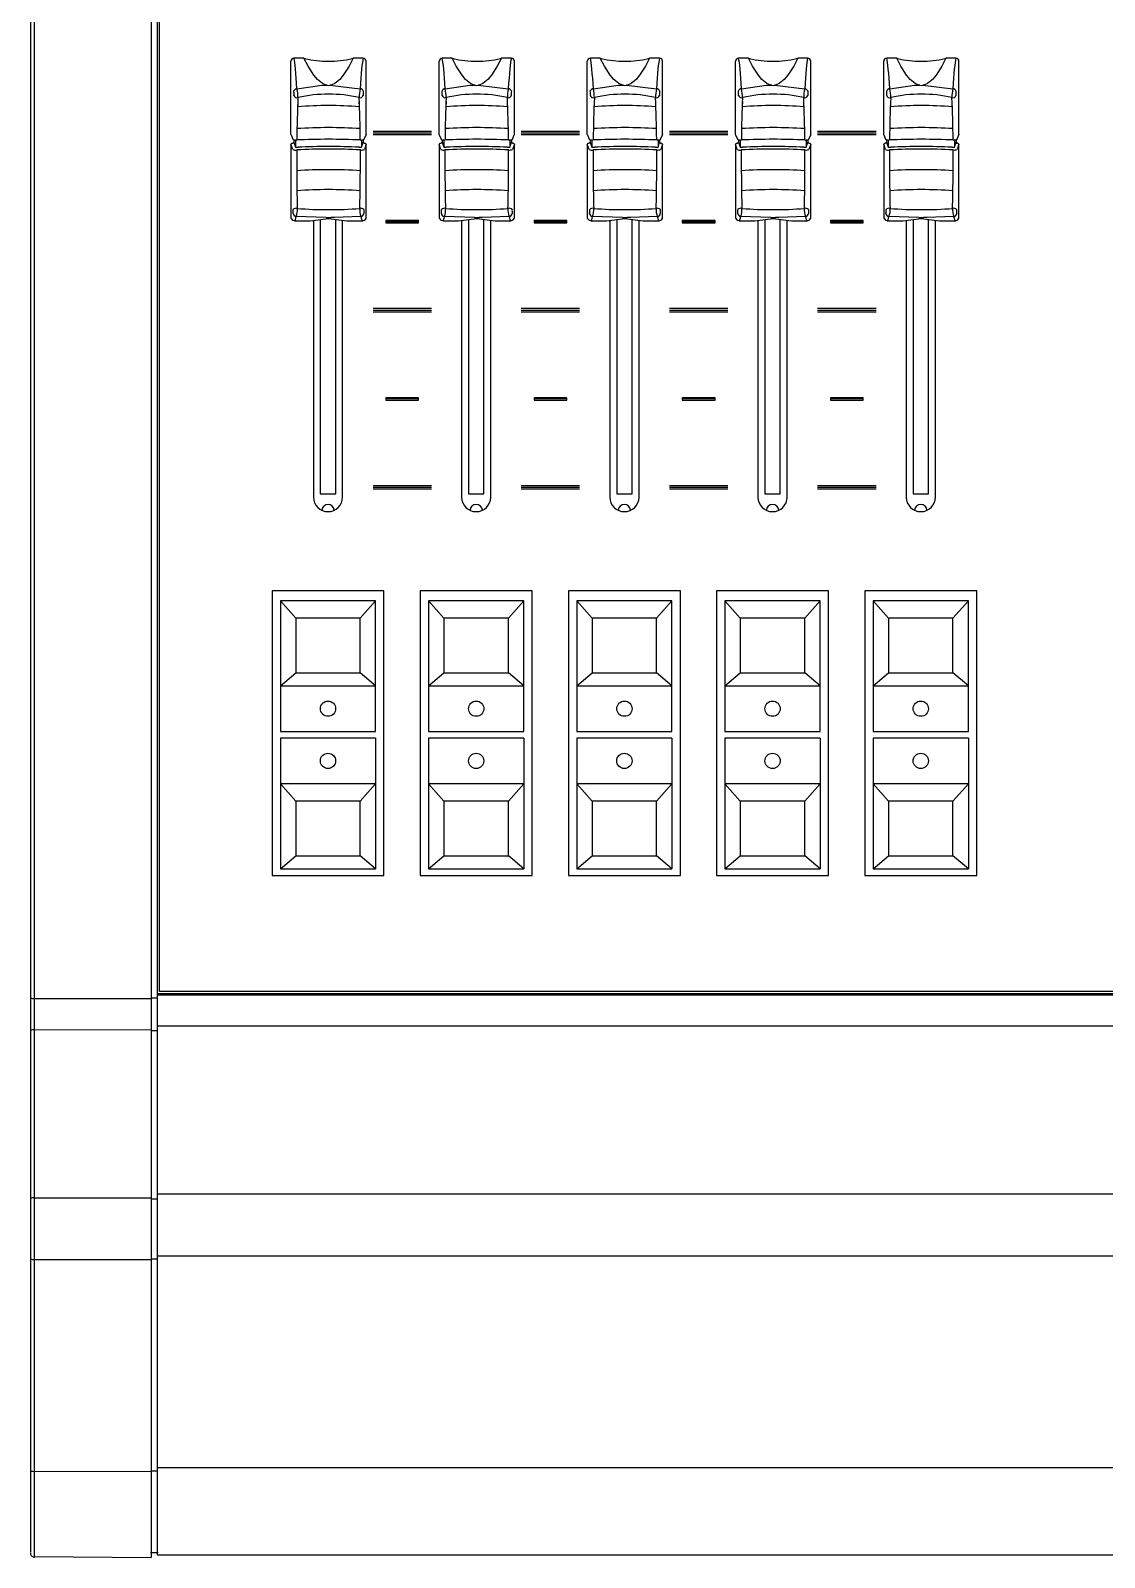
# Model space of a CAD drawing. Header units: inches. Extents: x 0.6 to 61.5, y 0.9 to 41.7.
# Drawn here: x 0.65 to 6.16, y 13.72 to 21.55 of the extents above; entities that cross this region are included whole.
import ezdxf

# ---------------------------------------------------------------- set-up
doc = ezdxf.new("R2010")
doc.units = ezdxf.units.IN
doc.header["$MEASUREMENT"] = 0
doc.layers.add('ARTWORK', color=2, linetype='Continuous')
doc.layers.add('OBJECT', color=7, linetype='Continuous')

msp = doc.modelspace()

# ---------------------------------------------------------------- linework, layer by layer
at = {"layer": 'ARTWORK'}
for points in [[(2.7053, 21.0339), (2.4057, 21.0339)], [(2.7053, 21.0249), (2.4057, 21.0249)], [(2.7053, 21.0159), (2.4057, 21.0159)], [(3.4653, 21.0339), (3.1657, 21.0339)], [(3.4653, 21.0249), (3.1657, 21.0249)], [(3.4653, 21.0159), (3.1657, 21.0159)], [(4.2253, 21.0339), (3.9257, 21.0339)], [(4.2253, 21.0249), (3.9257, 21.0249)], [(4.2253, 21.0159), (3.9257, 21.0159)], [(4.9853, 21.0339), (4.6857, 21.0339)], [(4.9853, 21.0249), (4.6857, 21.0249)], [(4.9853, 21.0159), (4.6857, 21.0159)], [(2.6395, 20.5766), (2.4715, 20.5766), (2.4715, 20.5646), (2.6395, 20.5646), (2.6395, 20.5766)], [(2.6395, 20.5706), (2.4715, 20.5706)], [(3.3995, 20.5766), (3.2315, 20.5766), (3.2315, 20.5646), (3.3995, 20.5646), (3.3995, 20.5766)], [(3.3995, 20.5706), (3.2315, 20.5706)], [(4.1595, 20.5766), (3.9915, 20.5766), (3.9915, 20.5646), (4.1595, 20.5646), (4.1595, 20.5766)], [(4.1595, 20.5706), (3.9915, 20.5706)], [(4.9195, 20.5766), (4.7515, 20.5766), (4.7515, 20.5646), (4.9195, 20.5646), (4.9195, 20.5766)], [(4.9195, 20.5706), (4.7515, 20.5706)], [(2.7053, 20.1252), (2.4057, 20.1252)], [(2.7053, 20.1162), (2.4057, 20.1162)], [(2.7053, 20.1072), (2.4057, 20.1072)], [(3.4653, 20.1252), (3.1657, 20.1252)], [(3.4653, 20.1162), (3.1657, 20.1162)], [(3.4653, 20.1072), (3.1657, 20.1072)], [(4.2253, 20.1252), (3.9257, 20.1252)], [(4.2253, 20.1162), (3.9257, 20.1162)], [(4.2253, 20.1072), (3.9257, 20.1072)], [(4.9853, 20.1252), (4.6857, 20.1252)], [(4.9853, 20.1162), (4.6857, 20.1162)], [(4.9853, 20.1072), (4.6857, 20.1072)], [(2.6395, 19.6678), (2.4715, 19.6678), (2.4715, 19.6558), (2.6395, 19.6558), (2.6395, 19.6678)], [(2.6395, 19.6618), (2.4715, 19.6618)], [(3.3995, 19.6678), (3.2315, 19.6678), (3.2315, 19.6558), (3.3995, 19.6558), (3.3995, 19.6678)], [(3.3995, 19.6618), (3.2315, 19.6618)], [(4.1595, 19.6678), (3.9915, 19.6678), (3.9915, 19.6558), (4.1595, 19.6558), (4.1595, 19.6678)], [(4.1595, 19.6618), (3.9915, 19.6618)], [(4.9195, 19.6678), (4.7515, 19.6678), (4.7515, 19.6558), (4.9195, 19.6558), (4.9195, 19.6678)], [(4.9195, 19.6618), (4.7515, 19.6618)], [(2.7053, 19.2164), (2.4057, 19.2164)], [(2.7053, 19.2074), (2.4057, 19.2074)], [(2.7053, 19.1984), (2.4057, 19.1984)], [(3.4653, 19.2164), (3.1657, 19.2164)], [(3.4653, 19.2074), (3.1657, 19.2074)], [(3.4653, 19.1984), (3.1657, 19.1984)], [(4.2253, 19.2164), (3.9257, 19.2164)], [(4.2253, 19.2074), (3.9257, 19.2074)], [(4.2253, 19.1984), (3.9257, 19.1984)], [(4.9853, 19.2164), (4.6857, 19.2164)], [(4.9853, 19.2074), (4.6857, 19.2074)], [(4.9853, 19.1984), (4.6857, 19.1984)]]:
    msp.add_lwpolyline(points, dxfattribs=at)
at = {"layer": 'OBJECT'}
for p, q in [((1.2692, 13.721), (1.2692, 27.9578)), ((1.2992, 27.9231), (1.2992, 13.7336)), ((0.6492, 27.6151), (0.6492, 13.7443)), ((0.669, 14.1612), (0.669, 27.5568)), ((1.3112, 16.6226), (1.3112, 27.4671)), ((1.9846, 21.0185), (1.9846, 21.3937)), ((2.0511, 21.4091), (2.0002, 21.4091)), ((2.0511, 21.4091), (2.056, 21.4085)), ((2.2991, 21.4085), (2.304, 21.4091)), ((2.355, 21.4091), (2.304, 21.4091)), ((2.3706, 21.0185), (2.3706, 21.3937)), ((2.7446, 21.0185), (2.7446, 21.3937)), ((2.8111, 21.4091), (2.7602, 21.4091)), ((2.8111, 21.4091), (2.816, 21.4085)), ((3.0591, 21.4085), (3.064, 21.4091)), ((3.115, 21.4091), (3.064, 21.4091)), ((3.1306, 21.0185), (3.1306, 21.3937)), ((3.5046, 21.0185), (3.5046, 21.3937)), ((3.5711, 21.4091), (3.5202, 21.4091)), ((3.5711, 21.4091), (3.576, 21.4085)), ((3.8191, 21.4085), (3.824, 21.4091)), ((3.875, 21.4091), (3.824, 21.4091)), ((3.8906, 21.0185), (3.8906, 21.3937)), ((4.2646, 21.0185), (4.2646, 21.3937)), ((4.3311, 21.4091), (4.2802, 21.4091)), ((4.3311, 21.4091), (4.336, 21.4085)), ((4.5791, 21.4085), (4.584, 21.4091)), ((4.635, 21.4091), (4.584, 21.4091)), ((4.6506, 21.0185), (4.6506, 21.3937)), ((5.0246, 21.0185), (5.0246, 21.3937)), ((5.0911, 21.4091), (5.0402, 21.4091)), ((5.0911, 21.4091), (5.096, 21.4085)), ((5.3391, 21.4085), (5.344, 21.4091)), ((5.395, 21.4091), (5.344, 21.4091)), ((5.4106, 21.0185), (5.4106, 21.3937)), ((2.1849, 21.2713), (2.3395, 21.2523)), ((2.9449, 21.2713), (3.0995, 21.2523)), ((3.7049, 21.2713), (3.8595, 21.2523)), ((4.4649, 21.2713), (4.6195, 21.2523)), ((5.2249, 21.2713), (5.3795, 21.2523)), ((2.0199, 21.188), (2.019, 21.1609)), ((2.3358, 21.1609), (2.3352, 21.188)), ((2.7799, 21.188), (2.779, 21.1609)), ((3.0958, 21.1609), (3.0952, 21.188)), ((3.5399, 21.188), (3.539, 21.1609)), ((3.8558, 21.1609), (3.8552, 21.188)), ((4.2999, 21.188), (4.299, 21.1609)), ((4.6158, 21.1609), (4.6152, 21.188)), ((5.0599, 21.188), (5.059, 21.1609)), ((5.3758, 21.1609), (5.3752, 21.188)), ((1.985, 21.0165), (1.9846, 21.0185)), ((1.985, 21.0165), (1.9945, 20.9943)), ((1.9996, 20.9908), (1.9996, 20.9789)), ((2.3555, 20.9908), (2.3555, 20.9789)), ((2.3606, 20.9943), (2.3702, 21.0165)), ((2.3706, 21.0185), (2.3702, 21.0165)), ((2.745, 21.0165), (2.7446, 21.0185)), ((2.745, 21.0165), (2.7545, 20.9943)), ((2.7596, 20.9908), (2.7596, 20.9789)), ((3.1155, 20.9908), (3.1155, 20.9789)), ((3.1206, 20.9943), (3.1302, 21.0165)), ((3.1306, 21.0185), (3.1302, 21.0165)), ((3.505, 21.0165), (3.5046, 21.0185)), ((3.505, 21.0165), (3.5145, 20.9943)), ((3.5196, 20.9908), (3.5196, 20.9789)), ((3.8755, 20.9908), (3.8755, 20.9789)), ((3.8806, 20.9943), (3.8902, 21.0165)), ((3.8906, 21.0185), (3.8902, 21.0165)), ((4.265, 21.0165), (4.2646, 21.0185)), ((4.265, 21.0165), (4.2745, 20.9943)), ((4.2796, 20.9908), (4.2796, 20.9789)), ((4.6355, 20.9908), (4.6355, 20.9789)), ((4.6406, 20.9943), (4.6502, 21.0165)), ((4.6506, 21.0185), (4.6502, 21.0165)), ((5.025, 21.0165), (5.0246, 21.0185)), ((5.025, 21.0165), (5.0345, 20.9943)), ((5.0396, 20.9908), (5.0396, 20.9789)), ((5.3955, 20.9908), (5.3955, 20.9789)), ((5.4006, 20.9943), (5.4102, 21.0165)), ((5.4106, 21.0185), (5.4102, 21.0165)), ((1.9846, 20.969), (1.9896, 20.9739)), ((1.9937, 20.9418), (1.9846, 20.969)), ((1.9896, 20.9739), (1.9946, 20.9739)), ((1.9946, 20.9739), (1.9996, 20.9789)), ((1.9996, 20.9789), (2.0079, 20.9541)), ((2.0079, 20.9893), (2.0075, 20.9901)), ((2.0079, 20.9893), (2.0079, 20.9541)), ((2.3472, 20.9893), (2.3472, 20.9541)), ((2.3472, 20.9541), (2.3555, 20.9789)), ((2.3555, 20.9789), (2.3605, 20.9739)), ((2.3605, 20.9739), (2.3656, 20.9739)), ((2.3706, 20.969), (2.3614, 20.9418)), ((2.3656, 20.9739), (2.3706, 20.969)), ((2.7446, 20.969), (2.7496, 20.9739)), ((2.7537, 20.9418), (2.7446, 20.969)), ((2.7496, 20.9739), (2.7546, 20.9739)), ((2.7546, 20.9739), (2.7596, 20.9789)), ((2.7596, 20.9789), (2.7679, 20.9541)), ((2.7679, 20.9893), (2.7675, 20.9901)), ((2.7679, 20.9893), (2.7679, 20.9541)), ((3.1072, 20.9893), (3.1072, 20.9541)), ((3.1072, 20.9541), (3.1155, 20.9789)), ((3.1155, 20.9789), (3.1205, 20.9739)), ((3.1205, 20.9739), (3.1256, 20.9739)), ((3.1306, 20.969), (3.1214, 20.9418)), ((3.1256, 20.9739), (3.1306, 20.969)), ((3.5046, 20.969), (3.5096, 20.9739)), ((3.5137, 20.9418), (3.5046, 20.969)), ((3.5096, 20.9739), (3.5146, 20.9739)), ((3.5146, 20.9739), (3.5196, 20.9789)), ((3.5196, 20.9789), (3.5279, 20.9541)), ((3.5279, 20.9893), (3.5275, 20.9901)), ((3.5279, 20.9893), (3.5279, 20.9541)), ((3.8672, 20.9893), (3.8672, 20.9541)), ((3.8672, 20.9541), (3.8755, 20.9789)), ((3.8755, 20.9789), (3.8805, 20.9739)), ((3.8805, 20.9739), (3.8856, 20.9739)), ((3.8906, 20.969), (3.8814, 20.9418)), ((3.8856, 20.9739), (3.8906, 20.969)), ((4.2646, 20.969), (4.2696, 20.9739)), ((4.2737, 20.9418), (4.2646, 20.969)), ((4.2696, 20.9739), (4.2746, 20.9739)), ((4.2746, 20.9739), (4.2796, 20.9789)), ((4.2796, 20.9789), (4.2879, 20.9541)), ((4.2879, 20.9893), (4.2875, 20.9901)), ((4.2879, 20.9893), (4.2879, 20.9541)), ((4.6272, 20.9893), (4.6272, 20.9541)), ((4.6272, 20.9541), (4.6355, 20.9789)), ((4.6355, 20.9789), (4.6405, 20.9739)), ((4.6405, 20.9739), (4.6456, 20.9739)), ((4.6506, 20.969), (4.6414, 20.9418)), ((4.6456, 20.9739), (4.6506, 20.969)), ((5.0246, 20.969), (5.0296, 20.9739)), ((5.0337, 20.9418), (5.0246, 20.969)), ((5.0296, 20.9739), (5.0346, 20.9739)), ((5.0346, 20.9739), (5.0396, 20.9789)), ((5.0396, 20.9789), (5.0479, 20.9541)), ((5.0479, 20.9893), (5.0475, 20.9901)), ((5.0479, 20.9893), (5.0479, 20.9541)), ((5.3872, 20.9893), (5.3872, 20.9541)), ((5.3872, 20.9541), (5.3955, 20.9789)), ((5.3955, 20.9789), (5.4005, 20.9739)), ((5.4005, 20.9739), (5.4056, 20.9739)), ((5.4106, 20.969), (5.4014, 20.9418)), ((5.4056, 20.9739), (5.4106, 20.969)), ((2.1656, 20.592), (2.0119, 20.5985)), ((2.9256, 20.592), (2.7719, 20.5985)), ((3.6856, 20.592), (3.5319, 20.5985)), ((4.4456, 20.592), (4.2919, 20.5985)), ((5.2056, 20.592), (5.0519, 20.5985)), ((2.0997, 20.5777), (2.0997, 19.1581)), ((2.1353, 20.5822), (2.1353, 19.1756)), ((2.1656, 20.592), (2.1895, 20.592)), ((2.2141, 19.1756), (2.2141, 20.5829)), ((2.2497, 19.1581), (2.2497, 20.5785)), ((2.8597, 20.5777), (2.8597, 19.1581)), ((2.8953, 20.5822), (2.8953, 19.1756)), ((2.9256, 20.592), (2.9495, 20.592)), ((2.9741, 19.1756), (2.9741, 20.5829)), ((3.0097, 19.1581), (3.0097, 20.5785)), ((3.6197, 20.5777), (3.6197, 19.1581)), ((3.6553, 20.5822), (3.6553, 19.1756)), ((3.6856, 20.592), (3.7095, 20.592)), ((3.7341, 19.1756), (3.7341, 20.5829)), ((3.7697, 19.1581), (3.7697, 20.5785)), ((4.3797, 20.5777), (4.3797, 19.1581)), ((4.4153, 20.5822), (4.4153, 19.1756)), ((4.4456, 20.592), (4.4695, 20.592)), ((4.4941, 19.1756), (4.4941, 20.5829)), ((4.5297, 19.1581), (4.5297, 20.5785)), ((5.1397, 20.5777), (5.1397, 19.1581)), ((5.1753, 20.5822), (5.1753, 19.1756)), ((5.2056, 20.592), (5.2295, 20.592)), ((5.2541, 19.1756), (5.2541, 20.5829)), ((5.2897, 19.1581), (5.2897, 20.5785)), ((2.1353, 19.1756), (2.2141, 19.1756)), ((2.8953, 19.1756), (2.9741, 19.1756)), ((3.6553, 19.1756), (3.7341, 19.1756)), ((4.4153, 19.1756), (4.4941, 19.1756)), ((5.1753, 19.1756), (5.2541, 19.1756)), ((2.4617, 18.6774), (1.8877, 18.6774)), ((1.8877, 18.6774), (1.8877, 17.2177)), ((2.4617, 17.2177), (2.4617, 18.6774)), ((3.2217, 18.6774), (2.6477, 18.6774)), ((2.6477, 18.6774), (2.6477, 17.2177)), ((3.2217, 17.2177), (3.2217, 18.6774)), ((3.9817, 18.6774), (3.4077, 18.6774)), ((3.4077, 18.6774), (3.4077, 17.2177)), ((3.9817, 17.2177), (3.9817, 18.6774)), ((4.7417, 18.6774), (4.1677, 18.6774)), ((4.1677, 18.6774), (4.1677, 17.2177)), ((4.7417, 17.2177), (4.7417, 18.6774)), ((5.5017, 18.6774), (4.9277, 18.6774)), ((4.9277, 18.6774), (4.9277, 17.2177)), ((5.5017, 17.2177), (5.5017, 18.6774)), ((1.9306, 18.627), (2.0093, 18.538)), ((2.4188, 18.627), (1.9306, 18.627)), ((1.9306, 18.627), (1.9306, 17.9564)), ((2.4188, 18.627), (2.34, 18.538)), ((2.4188, 17.9564), (2.4188, 18.627)), ((2.6906, 18.627), (2.7693, 18.538)), ((3.1788, 18.627), (2.6906, 18.627)), ((2.6906, 18.627), (2.6906, 17.9564)), ((3.1788, 18.627), (3.1, 18.538)), ((3.1788, 17.9564), (3.1788, 18.627)), ((3.4506, 18.627), (3.5293, 18.538)), ((3.9388, 18.627), (3.4506, 18.627)), ((3.4506, 18.627), (3.4506, 17.9564)), ((3.9388, 18.627), (3.86, 18.538)), ((3.9388, 17.9564), (3.9388, 18.627)), ((4.2106, 18.627), (4.2893, 18.538)), ((4.6988, 18.627), (4.2106, 18.627)), ((4.2106, 18.627), (4.2106, 17.9564)), ((4.6988, 18.627), (4.62, 18.538)), ((4.6988, 17.9564), (4.6988, 18.627)), ((4.9706, 18.627), (5.0493, 18.538)), ((5.4588, 18.627), (4.9706, 18.627)), ((4.9706, 18.627), (4.9706, 17.9564)), ((5.4588, 18.627), (5.38, 18.538)), ((5.4588, 17.9564), (5.4588, 18.627)), ((2.34, 18.538), (2.0093, 18.538)), ((2.0093, 18.538), (2.0093, 18.2573)), ((2.34, 18.2573), (2.34, 18.538)), ((3.1, 18.538), (2.7693, 18.538)), ((2.7693, 18.538), (2.7693, 18.2573)), ((3.1, 18.2573), (3.1, 18.538)), ((3.86, 18.538), (3.5293, 18.538)), ((3.5293, 18.538), (3.5293, 18.2573)), ((3.86, 18.2573), (3.86, 18.538)), ((4.62, 18.538), (4.2893, 18.538)), ((4.2893, 18.538), (4.2893, 18.2573)), ((4.62, 18.2573), (4.62, 18.538)), ((5.38, 18.538), (5.0493, 18.538)), ((5.0493, 18.538), (5.0493, 18.2573)), ((5.38, 18.2573), (5.38, 18.538)), ((1.9306, 18.1903), (2.0093, 18.2573)), ((2.0093, 18.2573), (2.34, 18.2573)), ((2.4188, 18.1903), (2.34, 18.2573)), ((2.6906, 18.1903), (2.7693, 18.2573)), ((2.7693, 18.2573), (3.1, 18.2573)), ((3.1788, 18.1903), (3.1, 18.2573)), ((3.4506, 18.1903), (3.5293, 18.2573)), ((3.5293, 18.2573), (3.86, 18.2573)), ((3.9388, 18.1903), (3.86, 18.2573)), ((4.2106, 18.1903), (4.2893, 18.2573)), ((4.2893, 18.2573), (4.62, 18.2573)), ((4.6988, 18.1903), (4.62, 18.2573)), ((4.9706, 18.1903), (5.0493, 18.2573)), ((5.0493, 18.2573), (5.38, 18.2573)), ((5.4588, 18.1903), (5.38, 18.2573)), ((1.9306, 18.1903), (2.4188, 18.1903)), ((2.6906, 18.1903), (3.1788, 18.1903)), ((3.4506, 18.1903), (3.9388, 18.1903)), ((4.2106, 18.1903), (4.6988, 18.1903)), ((4.9706, 18.1903), (5.4588, 18.1903)), ((1.9306, 17.9564), (2.4188, 17.9564)), ((2.6906, 17.9564), (3.1788, 17.9564)), ((3.4506, 17.9564), (3.9388, 17.9564)), ((4.2106, 17.9564), (4.6988, 17.9564)), ((4.9706, 17.9564), (5.4588, 17.9564)), ((2.4188, 17.9219), (1.9306, 17.9219)), ((1.9306, 17.9219), (1.9306, 17.2513)), ((2.4188, 17.9219), (2.4188, 17.2513)), ((3.1788, 17.9219), (2.6906, 17.9219)), ((2.6906, 17.9219), (2.6906, 17.2513)), ((3.1788, 17.9219), (3.1788, 17.2513)), ((3.9388, 17.9219), (3.4506, 17.9219)), ((3.4506, 17.9219), (3.4506, 17.2513)), ((3.9388, 17.9219), (3.9388, 17.2513)), ((4.6988, 17.9219), (4.2106, 17.9219)), ((4.2106, 17.9219), (4.2106, 17.2513)), ((4.6988, 17.9219), (4.6988, 17.2513)), ((5.4588, 17.9219), (4.9706, 17.9219)), ((4.9706, 17.9219), (4.9706, 17.2513)), ((5.4588, 17.9219), (5.4588, 17.2513)), ((1.9306, 17.688), (2.0093, 17.5991)), ((2.4188, 17.688), (1.9306, 17.688)), ((2.4188, 17.688), (2.34, 17.5991)), ((2.6906, 17.688), (2.7693, 17.5991)), ((3.1788, 17.688), (2.6906, 17.688)), ((3.1788, 17.688), (3.1, 17.5991)), ((3.4506, 17.688), (3.5293, 17.5991)), ((3.9388, 17.688), (3.4506, 17.688)), ((3.9388, 17.688), (3.86, 17.5991)), ((4.2106, 17.688), (4.2893, 17.5991)), ((4.6988, 17.688), (4.2106, 17.688)), ((4.6988, 17.688), (4.62, 17.5991)), ((4.9706, 17.688), (5.0493, 17.5991)), ((5.4588, 17.688), (4.9706, 17.688)), ((5.4588, 17.688), (5.38, 17.5991)), ((2.34, 17.5991), (2.0093, 17.5991)), ((2.0093, 17.5991), (2.0093, 17.3184)), ((2.34, 17.3184), (2.34, 17.5991)), ((3.1, 17.5991), (2.7693, 17.5991)), ((2.7693, 17.5991), (2.7693, 17.3184)), ((3.1, 17.3184), (3.1, 17.5991)), ((3.86, 17.5991), (3.5293, 17.5991)), ((3.5293, 17.5991), (3.5293, 17.3184)), ((3.86, 17.3184), (3.86, 17.5991)), ((4.62, 17.5991), (4.2893, 17.5991)), ((4.2893, 17.5991), (4.2893, 17.3184)), ((4.62, 17.3184), (4.62, 17.5991)), ((5.38, 17.5991), (5.0493, 17.5991)), ((5.0493, 17.5991), (5.0493, 17.3184)), ((5.38, 17.3184), (5.38, 17.5991)), ((1.9306, 17.2513), (2.0093, 17.3184)), ((2.0093, 17.3184), (2.34, 17.3184)), ((2.4188, 17.2513), (2.34, 17.3184)), ((2.6906, 17.2513), (2.7693, 17.3184)), ((2.7693, 17.3184), (3.1, 17.3184)), ((3.1788, 17.2513), (3.1, 17.3184)), ((3.4506, 17.2513), (3.5293, 17.3184)), ((3.5293, 17.3184), (3.86, 17.3184)), ((3.9388, 17.2513), (3.86, 17.3184)), ((4.2106, 17.2513), (4.2893, 17.3184)), ((4.2893, 17.3184), (4.62, 17.3184)), ((4.6988, 17.2513), (4.62, 17.3184)), ((4.9706, 17.2513), (5.0493, 17.3184)), ((5.0493, 17.3184), (5.38, 17.3184)), ((5.4588, 17.2513), (5.38, 17.3184)), ((1.9306, 17.2513), (2.4188, 17.2513)), ((2.6906, 17.2513), (3.1788, 17.2513)), ((3.4506, 17.2513), (3.9388, 17.2513)), ((4.2106, 17.2513), (4.6988, 17.2513)), ((4.9706, 17.2513), (5.4588, 17.2513)), ((1.8877, 17.2177), (2.4617, 17.2177)), ((2.6477, 17.2177), (3.2217, 17.2177)), ((3.4077, 17.2177), (3.9817, 17.2177)), ((4.1677, 17.2177), (4.7417, 17.2177)), ((4.9277, 17.2177), (5.5017, 17.2177)), ((1.2992, 16.6118), (31.1797, 16.6118)), ((31.1797, 16.6226), (1.3112, 16.6226)), ((0.669, 16.5865), (1.2692, 16.5858)), ((1.2692, 16.5899), (1.2992, 16.5899)), ((31.1805, 16.6038), (1.2992, 16.6038)), ((0.669, 16.4262), (1.2692, 16.4271)), ((1.2692, 16.4218), (1.2992, 16.4218)), ((31.181, 16.4452), (1.2992, 16.4452)), ((0.669, 15.5635), (1.2692, 15.5644)), ((1.2692, 15.5591), (1.2992, 15.5591)), ((34.1692, 15.5825), (1.2992, 15.5825)), ((0.669, 15.2481), (1.2692, 15.2474)), ((1.2692, 15.2515), (1.2992, 15.2515)), ((34.1692, 15.2654), (1.2992, 15.2654)), ((34.1692, 14.1784), (1.2992, 14.1784)), ((0.669, 14.1612), (1.2692, 14.1604)), ((1.2692, 14.1646), (1.2992, 14.1646)), ((0.6654, 13.7246), (1.2692, 13.7194)), ((0.669, 13.7248), (0.669, 13.7244)), ((1.2649, 13.7454), (1.3034, 13.7454)), ((1.2992, 13.7336), (34.1692, 13.7336))]:
    msp.add_line(p, q, dxfattribs=at)
at = {"layer": 'OBJECT', "flags": 128}
for points in [[(2.1702, 21.2713), (2.1615, 21.2732), (2.1458, 21.2799), (2.1204, 21.3003), (2.1023, 21.3219), (2.0722, 21.3696), (2.0511, 21.4091)], [(2.304, 21.4091), (2.2829, 21.3696), (2.2529, 21.3219), (2.2347, 21.3003), (2.2093, 21.2799), (2.1936, 21.2732), (2.1849, 21.2713)], [(2.9302, 21.2713), (2.9215, 21.2732), (2.9058, 21.2799), (2.8804, 21.3003), (2.8623, 21.3219), (2.8322, 21.3696), (2.8111, 21.4091)], [(3.064, 21.4091), (3.0429, 21.3696), (3.0129, 21.3219), (2.9947, 21.3003), (2.9693, 21.2799), (2.9536, 21.2732), (2.9449, 21.2713)], [(3.6902, 21.2713), (3.6815, 21.2732), (3.6658, 21.2799), (3.6404, 21.3003), (3.6223, 21.3219), (3.5922, 21.3696), (3.5711, 21.4091)], [(3.824, 21.4091), (3.8029, 21.3696), (3.7729, 21.3219), (3.7547, 21.3003), (3.7293, 21.2799), (3.7136, 21.2732), (3.7049, 21.2713)], [(4.4502, 21.2713), (4.4415, 21.2732), (4.4258, 21.2799), (4.4004, 21.3003), (4.3823, 21.3219), (4.3522, 21.3696), (4.3311, 21.4091)], [(4.584, 21.4091), (4.5629, 21.3696), (4.5329, 21.3219), (4.5147, 21.3003), (4.4893, 21.2799), (4.4736, 21.2732), (4.4649, 21.2713)], [(5.2102, 21.2713), (5.2015, 21.2732), (5.1858, 21.2799), (5.1604, 21.3003), (5.1423, 21.3219), (5.1122, 21.3696), (5.0911, 21.4091)], [(5.344, 21.4091), (5.3229, 21.3696), (5.2929, 21.3219), (5.2747, 21.3003), (5.2493, 21.2799), (5.2336, 21.2732), (5.2249, 21.2713)], [(2.0157, 21.2523), (2.1426, 21.2705), (2.1702, 21.2713)], [(2.7757, 21.2523), (2.9026, 21.2705), (2.9302, 21.2713)], [(3.5357, 21.2523), (3.6626, 21.2705), (3.6902, 21.2713)], [(4.2957, 21.2523), (4.4226, 21.2705), (4.4502, 21.2713)], [(5.0557, 21.2523), (5.1826, 21.2705), (5.2102, 21.2713)], [(1.9946, 20.9943), (1.9947, 20.994), (1.9955, 20.9928), (1.9965, 20.992), (1.9975, 20.9914), (1.9988, 20.991), (2.0023, 20.9904), (2.0063, 20.9901), (2.0104, 20.99), (2.0134, 20.9901)], [(2.342, 20.9901), (2.3435, 20.99), (2.348, 20.9901), (2.3521, 20.9903), (2.3555, 20.9908), (2.3576, 20.9914), (2.3592, 20.9924), (2.3603, 20.9938), (2.3606, 20.9944)], [(2.361, 20.9963), (2.3609, 20.9953), (2.3606, 20.9944)], [(2.7546, 20.9943), (2.7547, 20.994), (2.7555, 20.9928), (2.7565, 20.992), (2.7575, 20.9914), (2.7588, 20.991), (2.7623, 20.9904), (2.7663, 20.9901), (2.7704, 20.99), (2.7734, 20.9901)], [(3.102, 20.9901), (3.1035, 20.99), (3.108, 20.9901), (3.1121, 20.9903), (3.1155, 20.9908), (3.1176, 20.9914), (3.1192, 20.9924), (3.1203, 20.9938), (3.1206, 20.9944)], [(3.121, 20.9963), (3.1209, 20.9953), (3.1206, 20.9944)], [(3.5146, 20.9943), (3.5147, 20.994), (3.5155, 20.9928), (3.5165, 20.992), (3.5175, 20.9914), (3.5188, 20.991), (3.5223, 20.9904), (3.5263, 20.9901), (3.5304, 20.99), (3.5334, 20.9901)], [(3.862, 20.9901), (3.8635, 20.99), (3.868, 20.9901), (3.8721, 20.9903), (3.8755, 20.9908), (3.8776, 20.9914), (3.8792, 20.9924), (3.8803, 20.9938), (3.8806, 20.9944)], [(3.881, 20.9963), (3.8809, 20.9953), (3.8806, 20.9944)], [(4.2746, 20.9943), (4.2747, 20.994), (4.2755, 20.9928), (4.2765, 20.992), (4.2775, 20.9914), (4.2788, 20.991), (4.2823, 20.9904), (4.2863, 20.9901), (4.2904, 20.99), (4.2934, 20.9901)], [(4.622, 20.9901), (4.6235, 20.99), (4.628, 20.9901), (4.6321, 20.9903), (4.6355, 20.9908), (4.6376, 20.9914), (4.6392, 20.9924), (4.6403, 20.9938), (4.6406, 20.9944)], [(4.641, 20.9963), (4.6409, 20.9953), (4.6406, 20.9944)], [(5.0346, 20.9943), (5.0347, 20.994), (5.0355, 20.9928), (5.0365, 20.992), (5.0375, 20.9914), (5.0388, 20.991), (5.0423, 20.9904), (5.0463, 20.9901), (5.0504, 20.99), (5.0534, 20.9901)], [(5.382, 20.9901), (5.3835, 20.99), (5.388, 20.9901), (5.3921, 20.9903), (5.3955, 20.9908), (5.3976, 20.9914), (5.3992, 20.9924), (5.4003, 20.9938), (5.4006, 20.9944)], [(5.401, 20.9963), (5.4009, 20.9953), (5.4006, 20.9944)], [(1.9846, 20.969), (1.9846, 20.5884), (1.9934, 20.5787), (2.0028, 20.5772)], [(2.3505, 20.5767), (2.3531, 20.5758), (2.3648, 20.5812), (2.3706, 20.5888), (2.3706, 20.969)], [(2.7446, 20.969), (2.7446, 20.5884), (2.7534, 20.5787), (2.7628, 20.5772)], [(3.1105, 20.5767), (3.1131, 20.5758), (3.1248, 20.5812), (3.1306, 20.5888), (3.1306, 20.969)], [(3.5046, 20.969), (3.5046, 20.5884), (3.5134, 20.5787), (3.5228, 20.5772)], [(3.8705, 20.5767), (3.8731, 20.5758), (3.8848, 20.5812), (3.8906, 20.5888), (3.8906, 20.969)], [(4.2646, 20.969), (4.2646, 20.5884), (4.2734, 20.5787), (4.2828, 20.5772)], [(4.6305, 20.5767), (4.6331, 20.5758), (4.6448, 20.5812), (4.6506, 20.5888), (4.6506, 20.969)], [(5.0246, 20.969), (5.0246, 20.5884), (5.0334, 20.5787), (5.0428, 20.5772)], [(5.3905, 20.5767), (5.3931, 20.5758), (5.4048, 20.5812), (5.4106, 20.5888), (5.4106, 20.969)], [(2.3433, 20.5985), (2.2073, 20.5921), (2.1895, 20.592)], [(3.1033, 20.5985), (2.9673, 20.5921), (2.9495, 20.592)], [(3.8633, 20.5985), (3.7273, 20.5921), (3.7095, 20.592)], [(4.6233, 20.5985), (4.4873, 20.5921), (4.4695, 20.592)], [(5.3833, 20.5985), (5.2473, 20.5921), (5.2295, 20.592)], [(2.0032, 20.5757), (2.0836, 20.5757), (2.1776, 20.5875), (2.2716, 20.5757), (2.3519, 20.5757)], [(2.7632, 20.5757), (2.8436, 20.5757), (2.9376, 20.5875), (3.0316, 20.5757), (3.1119, 20.5757)], [(3.5232, 20.5757), (3.6036, 20.5757), (3.6976, 20.5875), (3.7916, 20.5757), (3.8719, 20.5757)], [(4.2832, 20.5757), (4.3636, 20.5757), (4.4576, 20.5875), (4.5516, 20.5757), (4.6319, 20.5757)], [(5.0432, 20.5757), (5.1236, 20.5757), (5.2176, 20.5875), (5.3116, 20.5757), (5.3919, 20.5757)], [(0.669, 13.7248), (0.669, 13.755), (0.669, 13.788), (0.669, 13.8327), (0.669, 13.9367), (0.669, 13.9848), (0.669, 14.1612)]]:
    msp.add_lwpolyline(points, dxfattribs=at)
at = {"layer": 'OBJECT'}
for centre in [(2.1748, 18.0731), (2.9348, 18.0731), (3.6948, 18.0731), (4.4548, 18.0731), (5.2148, 18.0731), (2.1746, 17.8052), (2.9346, 17.8052), (3.6946, 17.8052), (4.4546, 17.8052), (5.2146, 17.8052)]:
    msp.add_circle(centre, 0.0392, dxfattribs=at)
for centre, radius, start, end in [((2.0001, 21.3936), 0.0155, 89.74263, 179.69705), ((2.1776, 21.8984), 0.5047, 256.06691, 283.93309), ((2.355, 21.3936), 0.0155, 0.2166, 90.34372), ((2.7601, 21.3936), 0.0155, 89.74263, 179.69705), ((2.9376, 21.8984), 0.5047, 256.06691, 283.93309), ((3.115, 21.3936), 0.0155, 0.2166, 90.34372), ((3.5201, 21.3936), 0.0155, 89.74263, 179.69705), ((3.6976, 21.8984), 0.5047, 256.06691, 283.93309), ((3.875, 21.3936), 0.0155, 0.2166, 90.34372), ((4.2801, 21.3936), 0.0155, 89.74263, 179.69705), ((4.4576, 21.8984), 0.5047, 256.06691, 283.93309), ((4.635, 21.3936), 0.0155, 0.2166, 90.34372), ((5.0401, 21.3936), 0.0155, 89.74263, 179.69705), ((5.2176, 21.8984), 0.5047, 256.06691, 283.93309), ((5.395, 21.3936), 0.0155, 0.2166, 90.34372), ((2.0142, 21.2378), 0.0146, 84.18597, 165.49916), ((1.7485, 21.2284), 0.2519, 357.74102, 2.97484), ((1.825, 21.2081), 0.1957, 359.78892, 13.04062), ((2.1776, 20.5309), 0.6945, 76.94773, 103.05227), ((2.1776, 21.2951), 0.0249, 252.78823, 287.21177), ((2.532, 21.2079), 0.1975, 167.02217, 180.14828), ((2.3409, 21.2378), 0.0146, 14.50084, 95.81403), ((2.6049, 21.2284), 0.2502, 177.00773, 182.2764), ((2.7742, 21.2378), 0.0146, 84.18597, 165.49916), ((2.5085, 21.2284), 0.2519, 357.74102, 2.97484), ((2.585, 21.2081), 0.1957, 359.78892, 13.04062), ((2.9376, 20.5309), 0.6945, 76.94773, 103.05227), ((2.9376, 21.2951), 0.0249, 252.78823, 287.21177), ((3.292, 21.2079), 0.1975, 167.02217, 180.14828), ((3.1009, 21.2378), 0.0146, 14.50084, 95.81403), ((3.3649, 21.2284), 0.2502, 177.00773, 182.2764), ((3.5342, 21.2378), 0.0146, 84.18597, 165.49916), ((3.2685, 21.2284), 0.2519, 357.74102, 2.97484), ((3.345, 21.2081), 0.1957, 359.78892, 13.04062), ((3.6976, 20.5309), 0.6945, 76.94773, 103.05227), ((3.6976, 21.2951), 0.0249, 252.78823, 287.21177), ((4.052, 21.2079), 0.1975, 167.02217, 180.14828), ((3.8609, 21.2378), 0.0146, 14.50084, 95.81403), ((4.1249, 21.2284), 0.2502, 177.00773, 182.2764), ((4.2942, 21.2378), 0.0146, 84.18597, 165.49916), ((4.0285, 21.2284), 0.2519, 357.74102, 2.97484), ((4.105, 21.2081), 0.1957, 359.78892, 13.04062), ((4.4576, 20.5309), 0.6945, 76.94773, 103.05227), ((4.4576, 21.2951), 0.0249, 252.78823, 287.21177), ((4.812, 21.2079), 0.1975, 167.02217, 180.14828), ((4.6209, 21.2378), 0.0146, 14.50084, 95.81403), ((4.8849, 21.2284), 0.2502, 177.00773, 182.2764), ((5.0542, 21.2378), 0.0146, 84.18597, 165.49916), ((4.7885, 21.2284), 0.2519, 357.74102, 2.97484), ((4.865, 21.2081), 0.1957, 359.78892, 13.04062), ((5.2176, 20.5309), 0.6945, 76.94773, 103.05227), ((5.2176, 21.2951), 0.0249, 252.78823, 287.21177), ((5.572, 21.2079), 0.1975, 167.02217, 180.14828), ((5.3809, 21.2378), 0.0146, 14.50084, 95.81403), ((5.6449, 21.2284), 0.2502, 177.00773, 182.2764), ((2.0156, 21.2225), 0.0159, 194.85525, 288.66673), ((7.889, 20.9391), 5.8744, 177.38237, 179.47), ((2.1776, 18.9766), 2.19, 85.85568, 94.15126), ((2.3395, 21.2225), 0.0159, 251.33327, 345.14475), ((-3.5997, 20.9373), 5.9403, 0.54158, 2.60605), ((2.7756, 21.2225), 0.0159, 194.85525, 288.66673), ((8.649, 20.9391), 5.8744, 177.38237, 179.47), ((2.9376, 18.9766), 2.19, 85.85568, 94.15126), ((3.0995, 21.2225), 0.0159, 251.33327, 345.14475), ((-2.8397, 20.9373), 5.9403, 0.54158, 2.60605), ((3.5356, 21.2225), 0.0159, 194.85525, 288.66673), ((9.409, 20.9391), 5.8744, 177.38237, 179.47), ((3.6976, 18.9766), 2.19, 85.85568, 94.15126), ((3.8595, 21.2225), 0.0159, 251.33327, 345.14475), ((-2.0797, 20.9373), 5.9403, 0.54158, 2.60605), ((4.2956, 21.2225), 0.0159, 194.85525, 288.66673), ((10.169, 20.9391), 5.8744, 177.38237, 179.47), ((4.4576, 18.9766), 2.19, 85.85568, 94.15126), ((4.6195, 21.2225), 0.0159, 251.33327, 345.14475), ((-1.3197, 20.9373), 5.9403, 0.54158, 2.60605), ((5.0556, 21.2225), 0.0159, 194.85525, 288.66673), ((10.929, 20.9391), 5.8744, 177.38237, 179.47), ((5.2176, 18.9766), 2.19, 85.85568, 94.15126), ((5.3795, 21.2225), 0.0159, 251.33327, 345.14475), ((-0.5597, 20.9373), 5.9403, 0.54158, 2.60605), ((1.999, 20.9963), 0.00492, 180.03968, 203.84393), ((2.1776, 17.0785), 3.9151, 87.59405, 92.40595), ((2.0121, 20.9927), 0.00282, 292.80156, 15.29479), ((2.1776, 18.593), 2.4606, 86.22632, 93.77432), ((2.343, 20.9927), 0.00282, 164.70521, 247.19844), ((2.759, 20.9963), 0.00492, 180.03968, 203.84393), ((2.9376, 17.0785), 3.9151, 87.59405, 92.40595), ((2.7721, 20.9927), 0.00282, 292.80156, 15.29479), ((2.9376, 18.593), 2.4606, 86.22632, 93.77432), ((3.103, 20.9927), 0.00282, 164.70521, 247.19844), ((3.519, 20.9963), 0.00492, 180.03968, 203.84393), ((3.6976, 17.0785), 3.9151, 87.59405, 92.40595), ((3.5321, 20.9927), 0.00282, 292.80156, 15.29479), ((3.6976, 18.593), 2.4606, 86.22632, 93.77432), ((3.863, 20.9927), 0.00282, 164.70521, 247.19844), ((4.279, 20.9963), 0.00492, 180.03968, 203.84393), ((4.4576, 17.0785), 3.9151, 87.59405, 92.40595), ((4.2921, 20.9927), 0.00282, 292.80156, 15.29479), ((4.4576, 18.593), 2.4606, 86.22632, 93.77432), ((4.623, 20.9927), 0.00282, 164.70521, 247.19844), ((5.039, 20.9963), 0.00492, 180.03968, 203.84393), ((5.2176, 17.0785), 3.9151, 87.59405, 92.40595), ((5.0521, 20.9927), 0.00282, 292.80156, 15.29479), ((5.2176, 18.593), 2.4606, 86.22632, 93.77432), ((5.383, 20.9927), 0.00282, 164.70521, 247.19844), ((2.0079, 20.9713), 0.0328, 244.32419, 281.47222), ((12.0094, 20.8867), 9.9952, 179.69922, 181.41955), ((2.1776, 17.849), 3.0945, 86.97733, 93.02267), ((-7.6164, 20.8863), 9.9572, 358.57717, 0.30405), ((2.3467, 20.9759), 0.0372, 260.8263, 293.37729), ((2.7679, 20.9713), 0.0328, 244.32419, 281.47222), ((12.7694, 20.8867), 9.9952, 179.69922, 181.41955), ((2.9376, 17.849), 3.0945, 86.97733, 93.02267), ((-6.8564, 20.8863), 9.9572, 358.57717, 0.30405), ((3.1067, 20.9759), 0.0372, 260.8263, 293.37729), ((3.5279, 20.9713), 0.0328, 244.32419, 281.47222), ((13.5294, 20.8867), 9.9952, 179.69922, 181.41955), ((3.6976, 17.849), 3.0945, 86.97733, 93.02267), ((-6.0964, 20.8863), 9.9572, 358.57717, 0.30405), ((3.8667, 20.9759), 0.0372, 260.8263, 293.37729), ((4.2879, 20.9713), 0.0328, 244.32419, 281.47222), ((14.2894, 20.8867), 9.9952, 179.69922, 181.41955), ((4.4576, 17.849), 3.0945, 86.97733, 93.02267), ((-5.3364, 20.8863), 9.9572, 358.57717, 0.30405), ((4.6267, 20.9759), 0.0372, 260.8263, 293.37729), ((5.0479, 20.9713), 0.0328, 244.32419, 281.47222), ((15.0494, 20.8867), 9.9952, 179.69922, 181.41955), ((5.2176, 17.849), 3.0945, 86.97733, 93.02267), ((-4.5764, 20.8863), 9.9572, 358.57717, 0.30405), ((5.3867, 20.9759), 0.0372, 260.8263, 293.37729), ((2.1776, 18.3226), 2.515, 86.27983, 93.71967), ((2.9376, 18.3226), 2.515, 86.27983, 93.71967), ((3.6976, 18.3226), 2.515, 86.27983, 93.71967), ((4.4576, 18.3226), 2.515, 86.27983, 93.71967), ((5.2176, 18.3226), 2.515, 86.27983, 93.71967), ((2.1776, 18.3439), 2.3915, 86.11354, 93.88609), ((2.9376, 18.3439), 2.3915, 86.11354, 93.88609), ((3.6976, 18.3439), 2.3915, 86.11354, 93.88609), ((4.4576, 18.3439), 2.3915, 86.11354, 93.88609), ((5.2176, 18.3439), 2.3915, 86.11354, 93.88609), ((1.829, 20.6274), 0.1679, 355.2657, 2.26115), ((2.0118, 20.6141), 0.0156, 182.25249, 270.06157), ((2.0118, 20.6173), 0.0225, 75.73078, 132.04397), ((1.9301, 20.6302), 0.0877, 338.85119, 5.84288), ((2.1776, 22.669), 2.0362, 265.48614, 274.51386), ((2.439, 20.6321), 0.1015, 176.01911, 199.28682), ((2.3434, 20.6173), 0.0225, 47.95603, 104.26922), ((2.3433, 20.6141), 0.0156, 269.93843, 357.74751), ((2.5143, 20.6271), 0.156, 177.47243, 185.00072), ((2.589, 20.6274), 0.1679, 355.2657, 2.26115), ((2.7718, 20.6141), 0.0156, 182.25249, 270.06157), ((2.7718, 20.6173), 0.0225, 75.73078, 132.04397), ((2.6901, 20.6302), 0.0877, 338.85119, 5.84288), ((2.9376, 22.669), 2.0362, 265.48614, 274.51386), ((3.199, 20.6321), 0.1015, 176.01911, 199.28682), ((3.1034, 20.6173), 0.0225, 47.95603, 104.26922), ((3.1033, 20.6141), 0.0156, 269.93843, 357.74751), ((3.2743, 20.6271), 0.156, 177.47243, 185.00072), ((3.349, 20.6274), 0.1679, 355.2657, 2.26115), ((3.5318, 20.6141), 0.0156, 182.25249, 270.06157), ((3.5318, 20.6173), 0.0225, 75.73078, 132.04397), ((3.4501, 20.6302), 0.0877, 338.85119, 5.84288), ((3.6976, 22.669), 2.0362, 265.48614, 274.51386), ((3.959, 20.6321), 0.1015, 176.01911, 199.28682), ((3.8634, 20.6173), 0.0225, 47.95603, 104.26922), ((3.8633, 20.6141), 0.0156, 269.93843, 357.74751), ((4.0343, 20.6271), 0.156, 177.47243, 185.00072), ((4.109, 20.6274), 0.1679, 355.2657, 2.26115), ((4.2918, 20.6141), 0.0156, 182.25249, 270.06157), ((4.2918, 20.6173), 0.0225, 75.73078, 132.04397), ((4.2101, 20.6302), 0.0877, 338.85119, 5.84288), ((4.4576, 22.669), 2.0362, 265.48614, 274.51386), ((4.719, 20.6321), 0.1015, 176.01911, 199.28682), ((4.6234, 20.6173), 0.0225, 47.95603, 104.26922), ((4.6233, 20.6141), 0.0156, 269.93843, 357.74751), ((4.7943, 20.6271), 0.156, 177.47243, 185.00072), ((4.869, 20.6274), 0.1679, 355.2657, 2.26115), ((5.0518, 20.6141), 0.0156, 182.25249, 270.06157), ((5.0518, 20.6173), 0.0225, 75.73078, 132.04397), ((4.9701, 20.6302), 0.0877, 338.85119, 5.84288), ((5.2176, 22.669), 2.0362, 265.48614, 274.51386), ((5.479, 20.6321), 0.1015, 176.01911, 199.28682), ((5.3834, 20.6173), 0.0225, 47.95603, 104.26922), ((5.3833, 20.6141), 0.0156, 269.93843, 357.74751), ((5.5543, 20.6271), 0.156, 177.47243, 185.00072), ((2.1747, 19.1587), 0.075, 180.45092, 359.54908), ((2.1747, 19.0894), 0.0316, 2.43832, 177.56168), ((2.9347, 19.1587), 0.075, 180.45092, 359.54908), ((2.9347, 19.0894), 0.0316, 2.43832, 177.56168), ((3.6947, 19.1587), 0.075, 180.45092, 359.54908), ((3.6947, 19.0894), 0.0316, 2.43832, 177.56168), ((4.4547, 19.1587), 0.075, 180.45092, 359.54908), ((4.4547, 19.0894), 0.0316, 2.43832, 177.56168), ((5.2147, 19.1587), 0.075, 180.45092, 359.54908), ((5.2147, 19.0894), 0.0316, 2.43832, 177.56168), ((0.6642, 16.6241), 0.0379, 246.69822, 277.3184), ((0.6642, 16.3958), 0.0308, 81.10335, 119.24945), ((0.6642, 15.5331), 0.0308, 81.10335, 119.24945), ((0.6642, 15.2857), 0.0379, 246.69822, 277.3184), ((0.6642, 14.1988), 0.0379, 246.69822, 277.3184), ((0.6692, 13.7409), 0.02, 180, 271.5708)]:
    msp.add_arc(centre, radius, start, end, dxfattribs=at)
for centre, major_axis, ratio, start_param, end_param in [((1.9987, 20.885), (-0.0038, 0.534), 0.050377, 5.470599, 6.090841), ((2.3564, 20.885), (0.0038, 0.534), 0.050377, 0.192344, 0.812586), ((2.7587, 20.885), (-0.0038, 0.534), 0.050377, 5.470599, 6.090841), ((3.1164, 20.885), (0.0038, 0.534), 0.050377, 0.192344, 0.812586), ((3.5187, 20.885), (-0.0038, 0.534), 0.050377, 5.470599, 6.090841), ((3.8764, 20.885), (0.0038, 0.534), 0.050377, 0.192344, 0.812586), ((4.2787, 20.885), (-0.0038, 0.534), 0.050377, 5.470599, 6.090841), ((4.6364, 20.885), (0.0038, 0.534), 0.050377, 0.192344, 0.812586), ((5.0387, 20.885), (-0.0038, 0.534), 0.050377, 5.470599, 6.090841), ((5.3964, 20.885), (0.0038, 0.534), 0.050377, 0.192344, 0.812586), ((2.0179, 20.9542), (0.01, 0), 0.165101, 3.193953, 5.021477), ((2.1776, 20.876), (0.515, 0), 0.15629, 1.261708, 1.879885), ((2.3373, 20.9542), (0.01, 0), 0.165101, 4.403301, 6.230825), ((2.7779, 20.9542), (0.01, 0), 0.165101, 3.193953, 5.021477), ((2.9376, 20.876), (0.515, 0), 0.15629, 1.261708, 1.879885), ((3.0973, 20.9542), (0.01, 0), 0.165101, 4.403301, 6.230825), ((3.5379, 20.9542), (0.01, 0), 0.165101, 3.193953, 5.021477), ((3.6976, 20.876), (0.515, 0), 0.15629, 1.261708, 1.879885), ((3.8573, 20.9542), (0.01, 0), 0.165101, 4.403301, 6.230825), ((4.2979, 20.9542), (0.01, 0), 0.165101, 3.193953, 5.021477), ((4.4576, 20.876), (0.515, 0), 0.15629, 1.261708, 1.879885), ((4.6173, 20.9542), (0.01, 0), 0.165101, 4.403301, 6.230825), ((5.0579, 20.9542), (0.01, 0), 0.165101, 3.193953, 5.021477), ((5.2176, 20.876), (0.515, 0), 0.15629, 1.261708, 1.879885), ((5.3773, 20.9542), (0.01, 0), 0.165101, 4.403301, 6.230825), ((1.9983, 21.2541), (-0.0048, 0.6784), 0.0507, 3.14123, 3.401294), ((2.3568, 21.2541), (0.0048, 0.6784), 0.0507, 2.881891, 3.141955), ((2.7583, 21.2541), (-0.0048, 0.6784), 0.0507, 3.14123, 3.401294), ((3.1168, 21.2541), (0.0048, 0.6784), 0.0507, 2.881891, 3.141955), ((3.5183, 21.2541), (-0.0048, 0.6784), 0.0507, 3.14123, 3.401294), ((3.8768, 21.2541), (0.0048, 0.6784), 0.0507, 2.881891, 3.141955), ((4.2783, 21.2541), (-0.0048, 0.6784), 0.0507, 3.14123, 3.401294), ((4.6368, 21.2541), (0.0048, 0.6784), 0.0507, 2.881891, 3.141955), ((5.0383, 21.2541), (-0.0048, 0.6784), 0.0507, 3.14123, 3.401294), ((5.3968, 21.2541), (0.0048, 0.6784), 0.0507, 2.881891, 3.141955)]:
    msp.add_ellipse(centre, major_axis=major_axis, ratio=ratio, start_param=start_param, end_param=end_param, dxfattribs=at)

doc.saveas('drawing.dxf')
